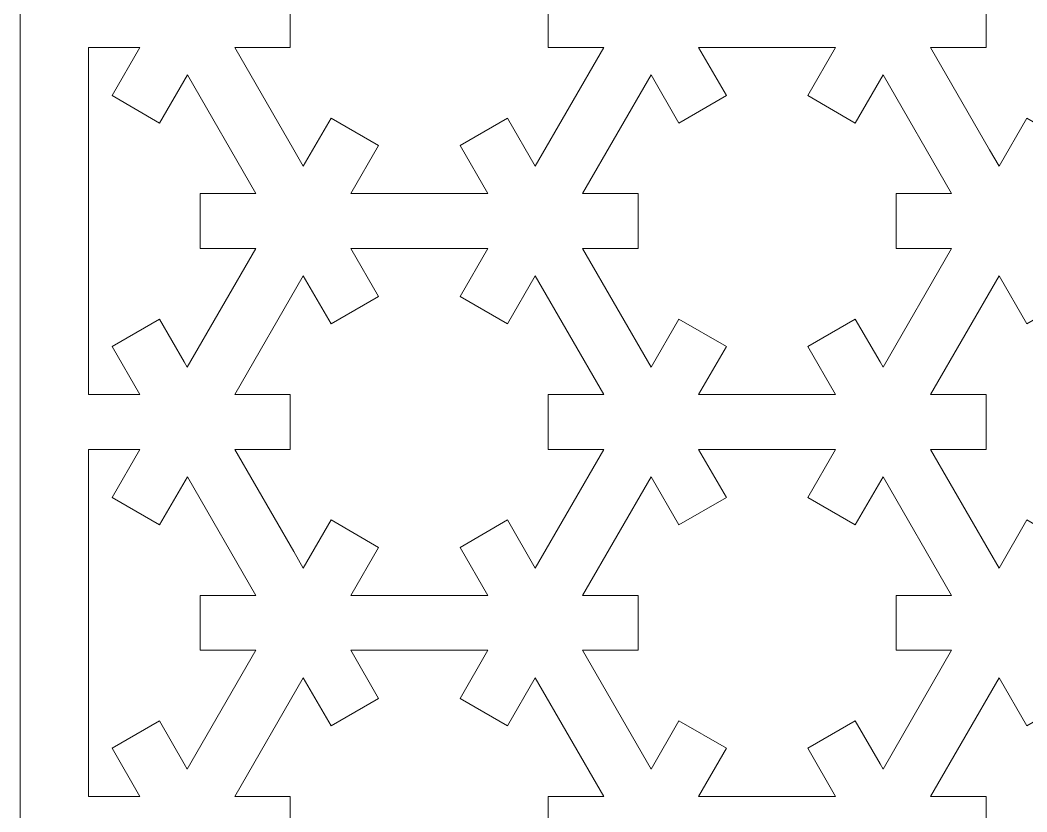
# Model space of a CAD drawing. Header units: centimetres. Extents: x -9.7 to -1.9, y -2.3 to 9.5.
# Drawn here: x -9.726 to -6.107, y 0.399 to 3.244 of the extents above; entities that cross this region are included whole.
import ezdxf

# ---------------------------------------------------------------- set-up
doc = ezdxf.new("R2010")
doc.units = ezdxf.units.CM
doc.header["$MEASUREMENT"] = 0
doc.layers.add('layer 1', color=7, linetype='Continuous')

msp = doc.modelspace()

# ---------------------------------------------------------------- linework, layer by layer
at = {"layer": 'layer 1', "color": 250, "lineweight": 9}
for points, knots in [([(-9.72626, -2.30372), (-9.72626, -2.30372), (-9.72626, 9.5), (-9.72626, 9.5), (-9.72626, 9.5), (-9.72626, 9.5), (-1.8571, 9.5), (-1.8571, 9.5), (-1.8571, 9.5), (-1.8571, 9.5), (-1.8571, -2.30372), (-1.8571, -2.30372), (-1.8571, -2.30372), (-1.8571, -2.30372), (-9.72626, -2.30372), (-9.72626, -2.30372)], [0, 0, 0, 0, 0.2, 0.2, 0.2, 0.2, 0.4, 0.4, 0.4, 0.4, 0.6, 0.6, 0.6, 0.6, 1, 1, 1, 1]), ([(-8.14492, 3.69507), (-8.14492, 3.69507), (-8.14492, 3.69507), (-8.14492, 3.69507), (-8.14492, 3.69507), (-8.14492, 3.69507), (-7.97443, 3.59662), (-7.97443, 3.59662), (-7.97443, 3.59662), (-7.97443, 3.59662), (-7.97443, 3.59663), (-7.97443, 3.59663), (-7.97443, 3.59663), (-7.97443, 3.59663), (-7.9744, 3.59663), (-7.9744, 3.59663), (-7.9744, 3.59663), (-7.9744, 3.59663), (-7.87461, 3.76948), (-7.87461, 3.76948), (-7.87461, 3.76948), (-7.87461, 3.76948), (-7.62832, 3.34286), (-7.62832, 3.34286), (-7.62832, 3.34286), (-7.62832, 3.34286), (-7.8279, 3.34286), (-7.8279, 3.34286), (-7.8279, 3.34286), (-7.8279, 3.34286), (-7.8279, 3.34282), (-7.8279, 3.34282), (-7.8279, 3.34282), (-7.8279, 3.34282), (-7.8279, 3.14595), (-7.8279, 3.14595), (-7.8279, 3.14595), (-7.8279, 3.14595), (-7.8279, 3.14591), (-7.8279, 3.14591), (-7.8279, 3.14591), (-7.8279, 3.14591), (-7.62832, 3.14591), (-7.62832, 3.14591), (-7.62832, 3.14591), (-7.62832, 3.14591), (-7.87461, 2.71931), (-7.87461, 2.71931), (-7.87461, 2.71931), (-7.87461, 2.71931), (-7.97443, 2.89217), (-7.97443, 2.89217), (-7.97443, 2.89217), (-7.97443, 2.89217), (-8.14492, 2.79373), (-8.14492, 2.79373), (-8.14492, 2.79373), (-8.14492, 2.79373), (-8.14492, 2.7937), (-8.14492, 2.7937), (-8.14492, 2.7937), (-8.14492, 2.7937), (-8.14492, 2.79369), (-8.14492, 2.79369), (-8.14492, 2.79369), (-8.14492, 2.79369), (-8.04519, 2.62087), (-8.04519, 2.62087), (-8.04519, 2.62087), (-8.04519, 2.62087), (-8.53779, 2.62087), (-8.53779, 2.62087), (-8.53779, 2.62087), (-8.53779, 2.62087), (-8.43802, 2.79369), (-8.43802, 2.79369), (-8.43802, 2.79369), (-8.43802, 2.79369), (-8.43802, 2.79373), (-8.43802, 2.79373), (-8.43802, 2.79373), (-8.43802, 2.79373), (-8.60855, 2.89217), (-8.60855, 2.89217), (-8.60855, 2.89217), (-8.60855, 2.89217), (-8.70835, 2.71929), (-8.70835, 2.71929), (-8.70835, 2.71929), (-8.70835, 2.71929), (-8.74266, 2.7787), (-8.74266, 2.7787), (-8.74266, 2.7787), (-8.74266, 2.7787), (-8.95464, 3.14591), (-8.95464, 3.14591), (-8.95464, 3.14591), (-8.95464, 3.14591), (-8.75507, 3.14591), (-8.75507, 3.14591), (-8.75507, 3.14591), (-8.75507, 3.14591), (-8.75507, 3.14595), (-8.75507, 3.14595), (-8.75507, 3.14595), (-8.75507, 3.14595), (-8.75507, 3.34282), (-8.75507, 3.34282), (-8.75507, 3.34282), (-8.75507, 3.34282), (-8.75507, 3.34286), (-8.75507, 3.34286), (-8.75507, 3.34286), (-8.75507, 3.34286), (-8.95464, 3.34286), (-8.95464, 3.34286), (-8.95464, 3.34286), (-8.95464, 3.34286), (-8.70835, 3.76948), (-8.70835, 3.76948), (-8.70835, 3.76948), (-8.70835, 3.76948), (-8.60855, 3.59663), (-8.60855, 3.59663), (-8.60855, 3.59663), (-8.60855, 3.59663), (-8.43802, 3.69507), (-8.43802, 3.69507), (-8.43802, 3.69507), (-8.43802, 3.69507), (-8.53782, 3.86794), (-8.53782, 3.86794), (-8.53782, 3.86794), (-8.53782, 3.86794), (-8.04514, 3.86794), (-8.04514, 3.86794), (-8.04514, 3.86794), (-8.04514, 3.86794), (-8.14492, 3.69507), (-8.14492, 3.69507)], [0, 0, 0, 0, 0.0277778, 0.0277778, 0.0277778, 0.0277778, 0.0555556, 0.0555556, 0.0555556, 0.0555556, 0.0833333, 0.0833333, 0.0833333, 0.0833333, 0.1111111, 0.1111111, 0.1111111, 0.1111111, 0.1388889, 0.1388889, 0.1388889, 0.1388889, 0.1666667, 0.1666667, 0.1666667, 0.1666667, 0.1944444, 0.1944444, 0.1944444, 0.1944444, 0.2222222, 0.2222222, 0.2222222, 0.2222222, 0.25, 0.25, 0.25, 0.25, 0.2777778, 0.2777778, 0.2777778, 0.2777778, 0.3055556, 0.3055556, 0.3055556, 0.3055556, 0.3333333, 0.3333333, 0.3333333, 0.3333333, 0.3611111, 0.3611111, 0.3611111, 0.3611111, 0.3888889, 0.3888889, 0.3888889, 0.3888889, 0.4166667, 0.4166667, 0.4166667, 0.4166667, 0.4444444, 0.4444444, 0.4444444, 0.4444444, 0.4722222, 0.4722222, 0.4722222, 0.4722222, 0.5, 0.5, 0.5, 0.5, 0.5277778, 0.5277778, 0.5277778, 0.5277778, 0.5555556, 0.5555556, 0.5555556, 0.5555556, 0.5833333, 0.5833333, 0.5833333, 0.5833333, 0.6111111, 0.6111111, 0.6111111, 0.6111111, 0.6388889, 0.6388889, 0.6388889, 0.6388889, 0.6666667, 0.6666667, 0.6666667, 0.6666667, 0.6944444, 0.6944444, 0.6944444, 0.6944444, 0.7222222, 0.7222222, 0.7222222, 0.7222222, 0.75, 0.75, 0.75, 0.75, 0.7777778, 0.7777778, 0.7777778, 0.7777778, 0.8055556, 0.8055556, 0.8055556, 0.8055556, 0.8333333, 0.8333333, 0.8333333, 0.8333333, 0.8611111, 0.8611111, 0.8611111, 0.8611111, 0.8888889, 0.8888889, 0.8888889, 0.8888889, 0.9166667, 0.9166667, 0.9166667, 0.9166667, 0.9444444, 0.9444444, 0.9444444, 0.9444444, 1, 1, 1, 1]), ([(-5.61183, 3.67662), (-5.61183, 3.67662), (-5.61183, 3.67662), (-5.61183, 3.67662), (-5.61183, 3.67662), (-5.61183, 3.67662), (-5.47328, 3.59662), (-5.47328, 3.59662), (-5.47328, 3.59662), (-5.47328, 3.59662), (-5.37347, 3.76948), (-5.37347, 3.76948), (-5.37347, 3.76948), (-5.37347, 3.76948), (-5.12716, 3.34286), (-5.12716, 3.34286), (-5.12716, 3.34286), (-5.12716, 3.34286), (-5.32674, 3.34286), (-5.32674, 3.34286), (-5.32674, 3.34286), (-5.32674, 3.34286), (-5.32674, 3.34282), (-5.32674, 3.34282), (-5.32674, 3.34282), (-5.32674, 3.34282), (-5.32674, 3.14595), (-5.32674, 3.14595), (-5.32674, 3.14595), (-5.32674, 3.14595), (-5.32674, 3.14591), (-5.32674, 3.14591), (-5.32674, 3.14591), (-5.32674, 3.14591), (-5.12716, 3.14591), (-5.12716, 3.14591), (-5.12716, 3.14591), (-5.12716, 3.14591), (-5.37347, 2.71929), (-5.37347, 2.71929), (-5.37347, 2.71929), (-5.37347, 2.71929), (-5.47328, 2.89218), (-5.47328, 2.89218), (-5.47328, 2.89218), (-5.47328, 2.89218), (-5.6438, 2.79373), (-5.6438, 2.79373), (-5.6438, 2.79373), (-5.6438, 2.79373), (-5.64378, 2.7937), (-5.64378, 2.7937), (-5.64378, 2.7937), (-5.64378, 2.7937), (-5.6438, 2.79369), (-5.6438, 2.79369), (-5.6438, 2.79369), (-5.6438, 2.79369), (-5.54401, 2.62087), (-5.54401, 2.62087), (-5.54401, 2.62087), (-5.54401, 2.62087), (-6.03664, 2.62087), (-6.03664, 2.62087), (-6.03664, 2.62087), (-6.03664, 2.62087), (-5.93688, 2.79369), (-5.93688, 2.79369), (-5.93688, 2.79369), (-5.93688, 2.79369), (-5.93688, 2.7937), (-5.93688, 2.7937), (-5.93688, 2.7937), (-5.93688, 2.7937), (-5.93688, 2.79373), (-5.93688, 2.79373), (-5.93688, 2.79373), (-5.93688, 2.79373), (-6.1074, 2.89218), (-6.1074, 2.89218), (-6.1074, 2.89218), (-6.1074, 2.89218), (-6.20719, 2.71929), (-6.20719, 2.71929), (-6.20719, 2.71929), (-6.20719, 2.71929), (-6.2415, 2.7787), (-6.2415, 2.7787), (-6.2415, 2.7787), (-6.2415, 2.7787), (-6.45351, 3.14591), (-6.45351, 3.14591), (-6.45351, 3.14591), (-6.45351, 3.14591), (-6.25393, 3.14591), (-6.25393, 3.14591), (-6.25393, 3.14591), (-6.25393, 3.14591), (-6.25393, 3.14595), (-6.25393, 3.14595), (-6.25393, 3.14595), (-6.25393, 3.14595), (-6.25393, 3.34282), (-6.25393, 3.34282), (-6.25393, 3.34282), (-6.25393, 3.34282), (-6.25393, 3.34286), (-6.25393, 3.34286), (-6.25393, 3.34286), (-6.25393, 3.34286), (-6.45351, 3.34286), (-6.45351, 3.34286), (-6.45351, 3.34286), (-6.45351, 3.34286), (-6.20719, 3.76948), (-6.20719, 3.76948), (-6.20719, 3.76948), (-6.20719, 3.76948), (-6.1074, 3.59663), (-6.1074, 3.59663), (-6.1074, 3.59663), (-6.1074, 3.59663), (-5.93688, 3.69507), (-5.93688, 3.69507), (-5.93688, 3.69507), (-5.93688, 3.69507), (-6.03667, 3.86794), (-6.03667, 3.86794), (-6.03667, 3.86794), (-6.03667, 3.86794), (-5.54401, 3.86794), (-5.54401, 3.86794), (-5.54401, 3.86794), (-5.54401, 3.86794), (-5.6438, 3.69507), (-5.6438, 3.69507), (-5.6438, 3.69507), (-5.6438, 3.69507), (-5.61183, 3.67662), (-5.61183, 3.67662)], [0, 0, 0, 0, 0.0277778, 0.0277778, 0.0277778, 0.0277778, 0.0555556, 0.0555556, 0.0555556, 0.0555556, 0.0833333, 0.0833333, 0.0833333, 0.0833333, 0.1111111, 0.1111111, 0.1111111, 0.1111111, 0.1388889, 0.1388889, 0.1388889, 0.1388889, 0.1666667, 0.1666667, 0.1666667, 0.1666667, 0.1944444, 0.1944444, 0.1944444, 0.1944444, 0.2222222, 0.2222222, 0.2222222, 0.2222222, 0.25, 0.25, 0.25, 0.25, 0.2777778, 0.2777778, 0.2777778, 0.2777778, 0.3055556, 0.3055556, 0.3055556, 0.3055556, 0.3333333, 0.3333333, 0.3333333, 0.3333333, 0.3611111, 0.3611111, 0.3611111, 0.3611111, 0.3888889, 0.3888889, 0.3888889, 0.3888889, 0.4166667, 0.4166667, 0.4166667, 0.4166667, 0.4444444, 0.4444444, 0.4444444, 0.4444444, 0.4722222, 0.4722222, 0.4722222, 0.4722222, 0.5, 0.5, 0.5, 0.5, 0.5277778, 0.5277778, 0.5277778, 0.5277778, 0.5555556, 0.5555556, 0.5555556, 0.5555556, 0.5833333, 0.5833333, 0.5833333, 0.5833333, 0.6111111, 0.6111111, 0.6111111, 0.6111111, 0.6388889, 0.6388889, 0.6388889, 0.6388889, 0.6666667, 0.6666667, 0.6666667, 0.6666667, 0.6944444, 0.6944444, 0.6944444, 0.6944444, 0.7222222, 0.7222222, 0.7222222, 0.7222222, 0.75, 0.75, 0.75, 0.75, 0.7777778, 0.7777778, 0.7777778, 0.7777778, 0.8055556, 0.8055556, 0.8055556, 0.8055556, 0.8333333, 0.8333333, 0.8333333, 0.8333333, 0.8611111, 0.8611111, 0.8611111, 0.8611111, 0.8888889, 0.8888889, 0.8888889, 0.8888889, 0.9166667, 0.9166667, 0.9166667, 0.9166667, 0.9444444, 0.9444444, 0.9444444, 0.9444444, 1, 1, 1, 1]), ([(-9.48031, 1.89884), (-9.48031, 1.89884), (-9.48031, 1.89884), (-9.48031, 1.89884), (-9.48031, 1.89884), (-9.48031, 1.89884), (-9.29568, 1.89884), (-9.29568, 1.89884), (-9.29568, 1.89884), (-9.29568, 1.89884), (-9.39551, 2.0717), (-9.39551, 2.0717), (-9.39551, 2.0717), (-9.39551, 2.0717), (-9.225, 2.17016), (-9.225, 2.17016), (-9.225, 2.17016), (-9.225, 2.17016), (-9.13624, 2.0164), (-9.13624, 2.0164), (-9.13624, 2.0164), (-9.13624, 2.0164), (-9.1252, 1.99729), (-9.1252, 1.99729), (-9.1252, 1.99729), (-9.1252, 1.99729), (-8.87886, 2.42392), (-8.87886, 2.42392), (-8.87886, 2.42392), (-8.87886, 2.42392), (-9.07846, 2.42392), (-9.07846, 2.42392), (-9.07846, 2.42392), (-9.07846, 2.42392), (-9.07846, 2.42396), (-9.07846, 2.42396), (-9.07846, 2.42396), (-9.07846, 2.42396), (-9.07846, 2.62083), (-9.07846, 2.62083), (-9.07846, 2.62083), (-9.07846, 2.62083), (-9.07846, 2.62087), (-9.07846, 2.62087), (-9.07846, 2.62087), (-9.07846, 2.62087), (-8.87886, 2.62087), (-8.87886, 2.62087), (-8.87886, 2.62087), (-8.87886, 2.62087), (-9.12517, 3.04748), (-9.12517, 3.04748), (-9.12517, 3.04748), (-9.12517, 3.04748), (-9.225, 2.87461), (-9.225, 2.87461), (-9.225, 2.87461), (-9.225, 2.87461), (-9.39554, 2.97304), (-9.39554, 2.97304), (-9.39554, 2.97304), (-9.39554, 2.97304), (-9.39551, 2.97308), (-9.39551, 2.97308), (-9.39551, 2.97308), (-9.39551, 2.97308), (-9.29575, 3.14591), (-9.29575, 3.14591), (-9.29575, 3.14591), (-9.29575, 3.14591), (-9.48031, 3.14591), (-9.48031, 3.14591), (-9.48031, 3.14591), (-9.48031, 3.14591), (-9.48031, 1.89884), (-9.48031, 1.89884)], [0, 0, 0, 0, 0.05, 0.05, 0.05, 0.05, 0.1, 0.1, 0.1, 0.1, 0.15, 0.15, 0.15, 0.15, 0.2, 0.2, 0.2, 0.2, 0.25, 0.25, 0.25, 0.25, 0.3, 0.3, 0.3, 0.3, 0.35, 0.35, 0.35, 0.35, 0.4, 0.4, 0.4, 0.4, 0.45, 0.45, 0.45, 0.45, 0.5, 0.5, 0.5, 0.5, 0.55, 0.55, 0.55, 0.55, 0.6, 0.6, 0.6, 0.6, 0.65, 0.65, 0.65, 0.65, 0.7, 0.7, 0.7, 0.7, 0.75, 0.75, 0.75, 0.75, 0.8, 0.8, 0.8, 0.8, 0.85, 0.85, 0.85, 0.85, 0.9, 0.9, 0.9, 0.9, 1, 1, 1, 1]), ([(-7.28726, 1.89884), (-7.28726, 1.89884), (-7.28726, 1.89884), (-7.28726, 1.89884), (-7.28726, 1.89884), (-7.28726, 1.89884), (-7.18745, 2.0717), (-7.18745, 2.0717), (-7.18745, 2.0717), (-7.18745, 2.0717), (-7.35796, 2.17016), (-7.35796, 2.17016), (-7.35796, 2.17016), (-7.35796, 2.17016), (-7.35799, 2.17016), (-7.35799, 2.17016), (-7.35799, 2.17016), (-7.35799, 2.17016), (-7.45776, 1.99729), (-7.45776, 1.99729), (-7.45776, 1.99729), (-7.45776, 1.99729), (-7.70408, 2.42392), (-7.70408, 2.42392), (-7.70408, 2.42392), (-7.70408, 2.42392), (-7.5045, 2.42393), (-7.5045, 2.42393), (-7.5045, 2.42393), (-7.5045, 2.42393), (-7.5045, 2.42397), (-7.5045, 2.42397), (-7.5045, 2.42397), (-7.5045, 2.42397), (-7.5045, 2.62083), (-7.5045, 2.62083), (-7.5045, 2.62083), (-7.5045, 2.62083), (-7.5045, 2.62087), (-7.5045, 2.62087), (-7.5045, 2.62087), (-7.5045, 2.62087), (-7.70408, 2.62087), (-7.70408, 2.62087), (-7.70408, 2.62087), (-7.70408, 2.62087), (-7.45778, 3.04748), (-7.45778, 3.04748), (-7.45778, 3.04748), (-7.45778, 3.04748), (-7.35799, 2.87461), (-7.35799, 2.87461), (-7.35799, 2.87461), (-7.35799, 2.87461), (-7.18745, 2.97306), (-7.18745, 2.97306), (-7.18745, 2.97306), (-7.18745, 2.97306), (-7.18745, 2.97308), (-7.18745, 2.97308), (-7.18745, 2.97308), (-7.18745, 2.97308), (-7.2872, 3.14591), (-7.2872, 3.14591), (-7.2872, 3.14591), (-7.2872, 3.14591), (-6.79457, 3.14591), (-6.79457, 3.14591), (-6.79457, 3.14591), (-6.79457, 3.14591), (-6.89438, 2.97308), (-6.89438, 2.97308), (-6.89438, 2.97308), (-6.89438, 2.97308), (-6.89438, 2.97304), (-6.89438, 2.97304), (-6.89438, 2.97304), (-6.89438, 2.97304), (-6.72384, 2.87461), (-6.72384, 2.87461), (-6.72384, 2.87461), (-6.72384, 2.87461), (-6.62404, 3.04748), (-6.62404, 3.04748), (-6.62404, 3.04748), (-6.62404, 3.04748), (-6.37775, 2.62087), (-6.37775, 2.62087), (-6.37775, 2.62087), (-6.37775, 2.62087), (-6.5773, 2.62087), (-6.5773, 2.62087), (-6.5773, 2.62087), (-6.5773, 2.62087), (-6.5773, 2.62083), (-6.5773, 2.62083), (-6.5773, 2.62083), (-6.5773, 2.62083), (-6.5773, 2.42397), (-6.5773, 2.42397), (-6.5773, 2.42397), (-6.5773, 2.42397), (-6.5773, 2.42392), (-6.5773, 2.42392), (-6.5773, 2.42392), (-6.5773, 2.42392), (-6.37775, 2.42392), (-6.37775, 2.42392), (-6.37775, 2.42392), (-6.37775, 2.42392), (-6.62404, 1.99729), (-6.62404, 1.99729), (-6.62404, 1.99729), (-6.62404, 1.99729), (-6.63508, 2.0164), (-6.63508, 2.0164), (-6.63508, 2.0164), (-6.63508, 2.0164), (-6.72384, 2.17016), (-6.72384, 2.17016), (-6.72384, 2.17016), (-6.72384, 2.17016), (-6.89438, 2.0717), (-6.89438, 2.0717), (-6.89438, 2.0717), (-6.89438, 2.0717), (-6.79457, 1.89885), (-6.79457, 1.89885), (-6.79457, 1.89885), (-6.79457, 1.89885), (-7.28726, 1.89884), (-7.28726, 1.89884)], [0, 0, 0, 0, 0.0294118, 0.0294118, 0.0294118, 0.0294118, 0.0588235, 0.0588235, 0.0588235, 0.0588235, 0.0882353, 0.0882353, 0.0882353, 0.0882353, 0.1176471, 0.1176471, 0.1176471, 0.1176471, 0.1470588, 0.1470588, 0.1470588, 0.1470588, 0.1764706, 0.1764706, 0.1764706, 0.1764706, 0.2058824, 0.2058824, 0.2058824, 0.2058824, 0.2352941, 0.2352941, 0.2352941, 0.2352941, 0.2647059, 0.2647059, 0.2647059, 0.2647059, 0.2941176, 0.2941176, 0.2941176, 0.2941176, 0.3235294, 0.3235294, 0.3235294, 0.3235294, 0.3529412, 0.3529412, 0.3529412, 0.3529412, 0.3823529, 0.3823529, 0.3823529, 0.3823529, 0.4117647, 0.4117647, 0.4117647, 0.4117647, 0.4411765, 0.4411765, 0.4411765, 0.4411765, 0.4705882, 0.4705882, 0.4705882, 0.4705882, 0.5, 0.5, 0.5, 0.5, 0.5294118, 0.5294118, 0.5294118, 0.5294118, 0.5588235, 0.5588235, 0.5588235, 0.5588235, 0.5882353, 0.5882353, 0.5882353, 0.5882353, 0.6176471, 0.6176471, 0.6176471, 0.6176471, 0.6470588, 0.6470588, 0.6470588, 0.6470588, 0.6764706, 0.6764706, 0.6764706, 0.6764706, 0.7058824, 0.7058824, 0.7058824, 0.7058824, 0.7352941, 0.7352941, 0.7352941, 0.7352941, 0.7647059, 0.7647059, 0.7647059, 0.7647059, 0.7941176, 0.7941176, 0.7941176, 0.7941176, 0.8235294, 0.8235294, 0.8235294, 0.8235294, 0.8529412, 0.8529412, 0.8529412, 0.8529412, 0.8823529, 0.8823529, 0.8823529, 0.8823529, 0.9117647, 0.9117647, 0.9117647, 0.9117647, 0.9411765, 0.9411765, 0.9411765, 0.9411765, 1, 1, 1, 1]), ([(-8.14492, 2.25107), (-8.14492, 2.25107), (-8.14492, 2.25107), (-8.14492, 2.25107), (-8.14492, 2.25107), (-8.14492, 2.25107), (-7.97443, 2.15262), (-7.97443, 2.15262), (-7.97443, 2.15262), (-7.97443, 2.15262), (-7.9744, 2.15262), (-7.9744, 2.15262), (-7.9744, 2.15262), (-7.9744, 2.15262), (-7.87461, 2.32548), (-7.87461, 2.32548), (-7.87461, 2.32548), (-7.87461, 2.32548), (-7.62832, 1.89884), (-7.62832, 1.89884), (-7.62832, 1.89884), (-7.62832, 1.89884), (-7.8279, 1.89884), (-7.8279, 1.89884), (-7.8279, 1.89884), (-7.8279, 1.89884), (-7.8279, 1.8988), (-7.8279, 1.8988), (-7.8279, 1.8988), (-7.8279, 1.8988), (-7.8279, 1.70194), (-7.8279, 1.70194), (-7.8279, 1.70194), (-7.8279, 1.70194), (-7.8279, 1.70191), (-7.8279, 1.70191), (-7.8279, 1.70191), (-7.8279, 1.70191), (-7.62832, 1.70191), (-7.62832, 1.70191), (-7.62832, 1.70191), (-7.62832, 1.70191), (-7.87461, 1.27529), (-7.87461, 1.27529), (-7.87461, 1.27529), (-7.87461, 1.27529), (-7.97443, 1.44817), (-7.97443, 1.44817), (-7.97443, 1.44817), (-7.97443, 1.44817), (-8.14492, 1.34972), (-8.14492, 1.34972), (-8.14492, 1.34972), (-8.14492, 1.34972), (-8.14492, 1.3497), (-8.14492, 1.3497), (-8.14492, 1.3497), (-8.14492, 1.3497), (-8.14492, 1.34968), (-8.14492, 1.34968), (-8.14492, 1.34968), (-8.14492, 1.34968), (-8.04519, 1.17686), (-8.04519, 1.17686), (-8.04519, 1.17686), (-8.04519, 1.17686), (-8.53779, 1.17686), (-8.53779, 1.17686), (-8.53779, 1.17686), (-8.53779, 1.17686), (-8.43802, 1.34968), (-8.43802, 1.34968), (-8.43802, 1.34968), (-8.43802, 1.34968), (-8.43802, 1.34968), (-8.43802, 1.34968), (-8.43802, 1.34968), (-8.43802, 1.34968), (-8.43802, 1.34972), (-8.43802, 1.34972), (-8.43802, 1.34972), (-8.43802, 1.34972), (-8.60855, 1.44817), (-8.60855, 1.44817), (-8.60855, 1.44817), (-8.60855, 1.44817), (-8.70835, 1.27529), (-8.70835, 1.27529), (-8.70835, 1.27529), (-8.70835, 1.27529), (-8.74266, 1.3347), (-8.74266, 1.3347), (-8.74266, 1.3347), (-8.74266, 1.3347), (-8.95464, 1.70191), (-8.95464, 1.70191), (-8.95464, 1.70191), (-8.95464, 1.70191), (-8.75507, 1.70191), (-8.75507, 1.70191), (-8.75507, 1.70191), (-8.75507, 1.70191), (-8.75507, 1.70194), (-8.75507, 1.70194), (-8.75507, 1.70194), (-8.75507, 1.70194), (-8.75507, 1.8988), (-8.75507, 1.8988), (-8.75507, 1.8988), (-8.75507, 1.8988), (-8.75507, 1.89884), (-8.75507, 1.89884), (-8.75507, 1.89884), (-8.75507, 1.89884), (-8.95464, 1.89884), (-8.95464, 1.89884), (-8.95464, 1.89884), (-8.95464, 1.89884), (-8.70835, 2.32548), (-8.70835, 2.32548), (-8.70835, 2.32548), (-8.70835, 2.32548), (-8.60855, 2.15262), (-8.60855, 2.15262), (-8.60855, 2.15262), (-8.60855, 2.15262), (-8.43802, 2.25107), (-8.43802, 2.25107), (-8.43802, 2.25107), (-8.43802, 2.25107), (-8.53782, 2.42392), (-8.53782, 2.42392), (-8.53782, 2.42392), (-8.53782, 2.42392), (-8.04514, 2.42392), (-8.04514, 2.42392), (-8.04514, 2.42392), (-8.04514, 2.42392), (-8.14492, 2.25107), (-8.14492, 2.25107)], [0, 0, 0, 0, 0.0277778, 0.0277778, 0.0277778, 0.0277778, 0.0555556, 0.0555556, 0.0555556, 0.0555556, 0.0833333, 0.0833333, 0.0833333, 0.0833333, 0.1111111, 0.1111111, 0.1111111, 0.1111111, 0.1388889, 0.1388889, 0.1388889, 0.1388889, 0.1666667, 0.1666667, 0.1666667, 0.1666667, 0.1944444, 0.1944444, 0.1944444, 0.1944444, 0.2222222, 0.2222222, 0.2222222, 0.2222222, 0.25, 0.25, 0.25, 0.25, 0.2777778, 0.2777778, 0.2777778, 0.2777778, 0.3055556, 0.3055556, 0.3055556, 0.3055556, 0.3333333, 0.3333333, 0.3333333, 0.3333333, 0.3611111, 0.3611111, 0.3611111, 0.3611111, 0.3888889, 0.3888889, 0.3888889, 0.3888889, 0.4166667, 0.4166667, 0.4166667, 0.4166667, 0.4444444, 0.4444444, 0.4444444, 0.4444444, 0.4722222, 0.4722222, 0.4722222, 0.4722222, 0.5, 0.5, 0.5, 0.5, 0.5277778, 0.5277778, 0.5277778, 0.5277778, 0.5555556, 0.5555556, 0.5555556, 0.5555556, 0.5833333, 0.5833333, 0.5833333, 0.5833333, 0.6111111, 0.6111111, 0.6111111, 0.6111111, 0.6388889, 0.6388889, 0.6388889, 0.6388889, 0.6666667, 0.6666667, 0.6666667, 0.6666667, 0.6944444, 0.6944444, 0.6944444, 0.6944444, 0.7222222, 0.7222222, 0.7222222, 0.7222222, 0.75, 0.75, 0.75, 0.75, 0.7777778, 0.7777778, 0.7777778, 0.7777778, 0.8055556, 0.8055556, 0.8055556, 0.8055556, 0.8333333, 0.8333333, 0.8333333, 0.8333333, 0.8611111, 0.8611111, 0.8611111, 0.8611111, 0.8888889, 0.8888889, 0.8888889, 0.8888889, 0.9166667, 0.9166667, 0.9166667, 0.9166667, 0.9444444, 0.9444444, 0.9444444, 0.9444444, 1, 1, 1, 1]), ([(-5.61183, 2.23262), (-5.61183, 2.23262), (-5.61183, 2.23262), (-5.61183, 2.23262), (-5.61183, 2.23262), (-5.61183, 2.23262), (-5.47328, 2.15262), (-5.47328, 2.15262), (-5.47328, 2.15262), (-5.47328, 2.15262), (-5.37347, 2.32548), (-5.37347, 2.32548), (-5.37347, 2.32548), (-5.37347, 2.32548), (-5.12716, 1.89884), (-5.12716, 1.89884), (-5.12716, 1.89884), (-5.12716, 1.89884), (-5.32674, 1.89884), (-5.32674, 1.89884), (-5.32674, 1.89884), (-5.32674, 1.89884), (-5.32674, 1.8988), (-5.32674, 1.8988), (-5.32674, 1.8988), (-5.32674, 1.8988), (-5.32674, 1.70194), (-5.32674, 1.70194), (-5.32674, 1.70194), (-5.32674, 1.70194), (-5.32674, 1.70191), (-5.32674, 1.70191), (-5.32674, 1.70191), (-5.32674, 1.70191), (-5.12716, 1.70191), (-5.12716, 1.70191), (-5.12716, 1.70191), (-5.12716, 1.70191), (-5.37347, 1.27529), (-5.37347, 1.27529), (-5.37347, 1.27529), (-5.37347, 1.27529), (-5.47328, 1.44817), (-5.47328, 1.44817), (-5.47328, 1.44817), (-5.47328, 1.44817), (-5.6438, 1.34973), (-5.6438, 1.34973), (-5.6438, 1.34973), (-5.6438, 1.34973), (-5.64378, 1.34968), (-5.64378, 1.34968), (-5.64378, 1.34968), (-5.64378, 1.34968), (-5.6438, 1.34968), (-5.6438, 1.34968), (-5.6438, 1.34968), (-5.6438, 1.34968), (-5.54401, 1.17686), (-5.54401, 1.17686), (-5.54401, 1.17686), (-5.54401, 1.17686), (-6.03664, 1.17686), (-6.03664, 1.17686), (-6.03664, 1.17686), (-6.03664, 1.17686), (-5.93688, 1.34968), (-5.93688, 1.34968), (-5.93688, 1.34968), (-5.93688, 1.34968), (-5.93688, 1.34973), (-5.93688, 1.34973), (-5.93688, 1.34973), (-5.93688, 1.34973), (-6.1074, 1.44817), (-6.1074, 1.44817), (-6.1074, 1.44817), (-6.1074, 1.44817), (-6.20719, 1.27529), (-6.20719, 1.27529), (-6.20719, 1.27529), (-6.20719, 1.27529), (-6.2415, 1.3347), (-6.2415, 1.3347), (-6.2415, 1.3347), (-6.2415, 1.3347), (-6.45351, 1.70191), (-6.45351, 1.70191), (-6.45351, 1.70191), (-6.45351, 1.70191), (-6.25393, 1.70191), (-6.25393, 1.70191), (-6.25393, 1.70191), (-6.25393, 1.70191), (-6.25393, 1.70194), (-6.25393, 1.70194), (-6.25393, 1.70194), (-6.25393, 1.70194), (-6.25393, 1.8988), (-6.25393, 1.8988), (-6.25393, 1.8988), (-6.25393, 1.8988), (-6.25393, 1.89885), (-6.25393, 1.89885), (-6.25393, 1.89885), (-6.25393, 1.89885), (-6.45351, 1.89885), (-6.45351, 1.89885), (-6.45351, 1.89885), (-6.45351, 1.89885), (-6.20719, 2.32548), (-6.20719, 2.32548), (-6.20719, 2.32548), (-6.20719, 2.32548), (-6.1074, 2.15262), (-6.1074, 2.15262), (-6.1074, 2.15262), (-6.1074, 2.15262), (-5.93688, 2.25107), (-5.93688, 2.25107), (-5.93688, 2.25107), (-5.93688, 2.25107), (-6.03667, 2.42392), (-6.03667, 2.42392), (-6.03667, 2.42392), (-6.03667, 2.42392), (-5.54401, 2.42392), (-5.54401, 2.42392), (-5.54401, 2.42392), (-5.54401, 2.42392), (-5.6438, 2.25107), (-5.6438, 2.25107), (-5.6438, 2.25107), (-5.6438, 2.25107), (-5.61183, 2.23262), (-5.61183, 2.23262)], [0, 0, 0, 0, 0.0285714, 0.0285714, 0.0285714, 0.0285714, 0.0571429, 0.0571429, 0.0571429, 0.0571429, 0.0857143, 0.0857143, 0.0857143, 0.0857143, 0.1142857, 0.1142857, 0.1142857, 0.1142857, 0.1428571, 0.1428571, 0.1428571, 0.1428571, 0.1714286, 0.1714286, 0.1714286, 0.1714286, 0.2, 0.2, 0.2, 0.2, 0.2285714, 0.2285714, 0.2285714, 0.2285714, 0.2571429, 0.2571429, 0.2571429, 0.2571429, 0.2857143, 0.2857143, 0.2857143, 0.2857143, 0.3142857, 0.3142857, 0.3142857, 0.3142857, 0.3428571, 0.3428571, 0.3428571, 0.3428571, 0.3714286, 0.3714286, 0.3714286, 0.3714286, 0.4, 0.4, 0.4, 0.4, 0.4285714, 0.4285714, 0.4285714, 0.4285714, 0.4571429, 0.4571429, 0.4571429, 0.4571429, 0.4857143, 0.4857143, 0.4857143, 0.4857143, 0.5142857, 0.5142857, 0.5142857, 0.5142857, 0.5428571, 0.5428571, 0.5428571, 0.5428571, 0.5714286, 0.5714286, 0.5714286, 0.5714286, 0.6, 0.6, 0.6, 0.6, 0.6285714, 0.6285714, 0.6285714, 0.6285714, 0.6571429, 0.6571429, 0.6571429, 0.6571429, 0.6857143, 0.6857143, 0.6857143, 0.6857143, 0.7142857, 0.7142857, 0.7142857, 0.7142857, 0.7428571, 0.7428571, 0.7428571, 0.7428571, 0.7714286, 0.7714286, 0.7714286, 0.7714286, 0.8, 0.8, 0.8, 0.8, 0.8285714, 0.8285714, 0.8285714, 0.8285714, 0.8571429, 0.8571429, 0.8571429, 0.8571429, 0.8857143, 0.8857143, 0.8857143, 0.8857143, 0.9142857, 0.9142857, 0.9142857, 0.9142857, 0.9428571, 0.9428571, 0.9428571, 0.9428571, 1, 1, 1, 1]), ([(-9.48031, 0.45484), (-9.48031, 0.45484), (-9.48031, 0.45484), (-9.48031, 0.45484), (-9.48031, 0.45484), (-9.48031, 0.45484), (-9.29568, 0.45484), (-9.29568, 0.45484), (-9.29568, 0.45484), (-9.29568, 0.45484), (-9.39551, 0.6277), (-9.39551, 0.6277), (-9.39551, 0.6277), (-9.39551, 0.6277), (-9.225, 0.72614), (-9.225, 0.72614), (-9.225, 0.72614), (-9.225, 0.72614), (-9.13624, 0.5724), (-9.13624, 0.5724), (-9.13624, 0.5724), (-9.13624, 0.5724), (-9.1252, 0.5533), (-9.1252, 0.5533), (-9.1252, 0.5533), (-9.1252, 0.5533), (-8.87886, 0.97992), (-8.87886, 0.97992), (-8.87886, 0.97992), (-8.87886, 0.97992), (-9.07846, 0.97992), (-9.07846, 0.97992), (-9.07846, 0.97992), (-9.07846, 0.97992), (-9.07846, 0.97996), (-9.07846, 0.97996), (-9.07846, 0.97996), (-9.07846, 0.97996), (-9.07846, 1.17683), (-9.07846, 1.17683), (-9.07846, 1.17683), (-9.07846, 1.17683), (-9.07846, 1.17686), (-9.07846, 1.17686), (-9.07846, 1.17686), (-9.07846, 1.17686), (-8.87886, 1.17686), (-8.87886, 1.17686), (-8.87886, 1.17686), (-8.87886, 1.17686), (-9.12517, 1.60348), (-9.12517, 1.60348), (-9.12517, 1.60348), (-9.12517, 1.60348), (-9.225, 1.4306), (-9.225, 1.4306), (-9.225, 1.4306), (-9.225, 1.4306), (-9.39554, 1.52904), (-9.39554, 1.52904), (-9.39554, 1.52904), (-9.39554, 1.52904), (-9.39551, 1.52907), (-9.39551, 1.52907), (-9.39551, 1.52907), (-9.39551, 1.52907), (-9.39551, 1.52908), (-9.39551, 1.52908), (-9.39551, 1.52908), (-9.39551, 1.52908), (-9.29575, 1.70191), (-9.29575, 1.70191), (-9.29575, 1.70191), (-9.29575, 1.70191), (-9.48031, 1.70191), (-9.48031, 1.70191), (-9.48031, 1.70191), (-9.48031, 1.70191), (-9.48031, 0.45484), (-9.48031, 0.45484)], [0, 0, 0, 0, 0.047619, 0.047619, 0.047619, 0.047619, 0.0952381, 0.0952381, 0.0952381, 0.0952381, 0.1428571, 0.1428571, 0.1428571, 0.1428571, 0.1904762, 0.1904762, 0.1904762, 0.1904762, 0.2380952, 0.2380952, 0.2380952, 0.2380952, 0.2857143, 0.2857143, 0.2857143, 0.2857143, 0.3333333, 0.3333333, 0.3333333, 0.3333333, 0.3809524, 0.3809524, 0.3809524, 0.3809524, 0.4285714, 0.4285714, 0.4285714, 0.4285714, 0.4761905, 0.4761905, 0.4761905, 0.4761905, 0.5238095, 0.5238095, 0.5238095, 0.5238095, 0.5714286, 0.5714286, 0.5714286, 0.5714286, 0.6190476, 0.6190476, 0.6190476, 0.6190476, 0.6666667, 0.6666667, 0.6666667, 0.6666667, 0.7142857, 0.7142857, 0.7142857, 0.7142857, 0.7619048, 0.7619048, 0.7619048, 0.7619048, 0.8095238, 0.8095238, 0.8095238, 0.8095238, 0.8571429, 0.8571429, 0.8571429, 0.8571429, 0.9047619, 0.9047619, 0.9047619, 0.9047619, 1, 1, 1, 1]), ([(-7.28726, 0.45484), (-7.28726, 0.45484), (-7.28726, 0.45484), (-7.28726, 0.45484), (-7.28726, 0.45484), (-7.28726, 0.45484), (-7.18745, 0.6277), (-7.18745, 0.6277), (-7.18745, 0.6277), (-7.18745, 0.6277), (-7.35796, 0.72614), (-7.35796, 0.72614), (-7.35796, 0.72614), (-7.35796, 0.72614), (-7.35799, 0.72615), (-7.35799, 0.72615), (-7.35799, 0.72615), (-7.35799, 0.72615), (-7.45776, 0.5533), (-7.45776, 0.5533), (-7.45776, 0.5533), (-7.45776, 0.5533), (-7.70408, 0.97992), (-7.70408, 0.97992), (-7.70408, 0.97992), (-7.70408, 0.97992), (-7.5045, 0.97992), (-7.5045, 0.97992), (-7.5045, 0.97992), (-7.5045, 0.97992), (-7.5045, 0.97997), (-7.5045, 0.97997), (-7.5045, 0.97997), (-7.5045, 0.97997), (-7.5045, 1.17683), (-7.5045, 1.17683), (-7.5045, 1.17683), (-7.5045, 1.17683), (-7.5045, 1.17686), (-7.5045, 1.17686), (-7.5045, 1.17686), (-7.5045, 1.17686), (-7.70408, 1.17686), (-7.70408, 1.17686), (-7.70408, 1.17686), (-7.70408, 1.17686), (-7.45778, 1.60348), (-7.45778, 1.60348), (-7.45778, 1.60348), (-7.45778, 1.60348), (-7.35799, 1.4306), (-7.35799, 1.4306), (-7.35799, 1.4306), (-7.35799, 1.4306), (-7.18745, 1.52904), (-7.18745, 1.52904), (-7.18745, 1.52904), (-7.18745, 1.52904), (-7.18745, 1.52907), (-7.18745, 1.52907), (-7.18745, 1.52907), (-7.18745, 1.52907), (-7.18745, 1.52908), (-7.18745, 1.52908), (-7.18745, 1.52908), (-7.18745, 1.52908), (-7.2872, 1.70191), (-7.2872, 1.70191), (-7.2872, 1.70191), (-7.2872, 1.70191), (-6.79457, 1.70191), (-6.79457, 1.70191), (-6.79457, 1.70191), (-6.79457, 1.70191), (-6.89438, 1.52908), (-6.89438, 1.52908), (-6.89438, 1.52908), (-6.89438, 1.52908), (-6.89438, 1.52904), (-6.89438, 1.52904), (-6.89438, 1.52904), (-6.89438, 1.52904), (-6.72384, 1.4306), (-6.72384, 1.4306), (-6.72384, 1.4306), (-6.72384, 1.4306), (-6.62404, 1.60348), (-6.62404, 1.60348), (-6.62404, 1.60348), (-6.62404, 1.60348), (-6.37775, 1.17686), (-6.37775, 1.17686), (-6.37775, 1.17686), (-6.37775, 1.17686), (-6.5773, 1.17686), (-6.5773, 1.17686), (-6.5773, 1.17686), (-6.5773, 1.17686), (-6.5773, 1.17683), (-6.5773, 1.17683), (-6.5773, 1.17683), (-6.5773, 1.17683), (-6.5773, 0.97997), (-6.5773, 0.97997), (-6.5773, 0.97997), (-6.5773, 0.97997), (-6.5773, 0.97992), (-6.5773, 0.97992), (-6.5773, 0.97992), (-6.5773, 0.97992), (-6.37775, 0.97992), (-6.37775, 0.97992), (-6.37775, 0.97992), (-6.37775, 0.97992), (-6.62404, 0.5533), (-6.62404, 0.5533), (-6.62404, 0.5533), (-6.62404, 0.5533), (-6.63508, 0.5724), (-6.63508, 0.5724), (-6.63508, 0.5724), (-6.63508, 0.5724), (-6.72384, 0.72615), (-6.72384, 0.72615), (-6.72384, 0.72615), (-6.72384, 0.72615), (-6.89438, 0.6277), (-6.89438, 0.6277), (-6.89438, 0.6277), (-6.89438, 0.6277), (-6.79457, 0.45484), (-6.79457, 0.45484), (-6.79457, 0.45484), (-6.79457, 0.45484), (-7.28726, 0.45484), (-7.28726, 0.45484)], [0, 0, 0, 0, 0.0285714, 0.0285714, 0.0285714, 0.0285714, 0.0571429, 0.0571429, 0.0571429, 0.0571429, 0.0857143, 0.0857143, 0.0857143, 0.0857143, 0.1142857, 0.1142857, 0.1142857, 0.1142857, 0.1428571, 0.1428571, 0.1428571, 0.1428571, 0.1714286, 0.1714286, 0.1714286, 0.1714286, 0.2, 0.2, 0.2, 0.2, 0.2285714, 0.2285714, 0.2285714, 0.2285714, 0.2571429, 0.2571429, 0.2571429, 0.2571429, 0.2857143, 0.2857143, 0.2857143, 0.2857143, 0.3142857, 0.3142857, 0.3142857, 0.3142857, 0.3428571, 0.3428571, 0.3428571, 0.3428571, 0.3714286, 0.3714286, 0.3714286, 0.3714286, 0.4, 0.4, 0.4, 0.4, 0.4285714, 0.4285714, 0.4285714, 0.4285714, 0.4571429, 0.4571429, 0.4571429, 0.4571429, 0.4857143, 0.4857143, 0.4857143, 0.4857143, 0.5142857, 0.5142857, 0.5142857, 0.5142857, 0.5428571, 0.5428571, 0.5428571, 0.5428571, 0.5714286, 0.5714286, 0.5714286, 0.5714286, 0.6, 0.6, 0.6, 0.6, 0.6285714, 0.6285714, 0.6285714, 0.6285714, 0.6571429, 0.6571429, 0.6571429, 0.6571429, 0.6857143, 0.6857143, 0.6857143, 0.6857143, 0.7142857, 0.7142857, 0.7142857, 0.7142857, 0.7428571, 0.7428571, 0.7428571, 0.7428571, 0.7714286, 0.7714286, 0.7714286, 0.7714286, 0.8, 0.8, 0.8, 0.8, 0.8285714, 0.8285714, 0.8285714, 0.8285714, 0.8571429, 0.8571429, 0.8571429, 0.8571429, 0.8857143, 0.8857143, 0.8857143, 0.8857143, 0.9142857, 0.9142857, 0.9142857, 0.9142857, 0.9428571, 0.9428571, 0.9428571, 0.9428571, 1, 1, 1, 1]), ([(-8.14492, 0.80705), (-8.14492, 0.80705), (-8.14492, 0.80705), (-8.14492, 0.80705), (-8.14492, 0.80705), (-8.14492, 0.80705), (-7.97443, 0.70862), (-7.97443, 0.70862), (-7.97443, 0.70862), (-7.97443, 0.70862), (-7.9744, 0.70862), (-7.9744, 0.70862), (-7.9744, 0.70862), (-7.9744, 0.70862), (-7.87461, 0.88147), (-7.87461, 0.88147), (-7.87461, 0.88147), (-7.87461, 0.88147), (-7.62832, 0.45484), (-7.62832, 0.45484), (-7.62832, 0.45484), (-7.62832, 0.45484), (-7.8279, 0.45484), (-7.8279, 0.45484), (-7.8279, 0.45484), (-7.8279, 0.45484), (-7.8279, 0.4548), (-7.8279, 0.4548), (-7.8279, 0.4548), (-7.8279, 0.4548), (-7.8279, 0.25794), (-7.8279, 0.25794), (-7.8279, 0.25794), (-7.8279, 0.25794), (-7.8279, 0.25791), (-7.8279, 0.25791), (-7.8279, 0.25791), (-7.8279, 0.25791), (-7.62832, 0.25791), (-7.62832, 0.25791), (-7.62832, 0.25791), (-7.62832, 0.25791), (-7.87461, -0.16871), (-7.87461, -0.16871), (-7.87461, -0.16871), (-7.87461, -0.16871), (-7.97443, 0.00416), (-7.97443, 0.00416), (-7.97443, 0.00416), (-7.97443, 0.00416), (-8.14492, -0.09429), (-8.14492, -0.09429), (-8.14492, -0.09429), (-8.14492, -0.09429), (-8.14492, -0.09431), (-8.14492, -0.09431), (-8.14492, -0.09431), (-8.14492, -0.09431), (-8.04519, -0.26714), (-8.04519, -0.26714), (-8.04519, -0.26714), (-8.04519, -0.26714), (-8.53779, -0.26715), (-8.53779, -0.26715), (-8.53779, -0.26715), (-8.53779, -0.26715), (-8.43802, -0.09432), (-8.43802, -0.09432), (-8.43802, -0.09432), (-8.43802, -0.09432), (-8.43802, -0.09431), (-8.43802, -0.09431), (-8.43802, -0.09431), (-8.43802, -0.09431), (-8.43802, -0.09429), (-8.43802, -0.09429), (-8.43802, -0.09429), (-8.43802, -0.09429), (-8.60855, 0.00416), (-8.60855, 0.00416), (-8.60855, 0.00416), (-8.60855, 0.00416), (-8.70835, -0.16871), (-8.70835, -0.16871), (-8.70835, -0.16871), (-8.70835, -0.16871), (-8.74266, -0.1093), (-8.74266, -0.1093), (-8.74266, -0.1093), (-8.74266, -0.1093), (-8.95464, 0.25791), (-8.95464, 0.25791), (-8.95464, 0.25791), (-8.95464, 0.25791), (-8.75507, 0.25791), (-8.75507, 0.25791), (-8.75507, 0.25791), (-8.75507, 0.25791), (-8.75507, 0.25794), (-8.75507, 0.25794), (-8.75507, 0.25794), (-8.75507, 0.25794), (-8.75507, 0.4548), (-8.75507, 0.4548), (-8.75507, 0.4548), (-8.75507, 0.4548), (-8.75507, 0.45484), (-8.75507, 0.45484), (-8.75507, 0.45484), (-8.75507, 0.45484), (-8.95464, 0.45484), (-8.95464, 0.45484), (-8.95464, 0.45484), (-8.95464, 0.45484), (-8.70835, 0.88148), (-8.70835, 0.88148), (-8.70835, 0.88148), (-8.70835, 0.88148), (-8.60855, 0.70862), (-8.60855, 0.70862), (-8.60855, 0.70862), (-8.60855, 0.70862), (-8.43802, 0.80707), (-8.43802, 0.80707), (-8.43802, 0.80707), (-8.43802, 0.80707), (-8.53782, 0.97992), (-8.53782, 0.97992), (-8.53782, 0.97992), (-8.53782, 0.97992), (-8.04514, 0.97992), (-8.04514, 0.97992), (-8.04514, 0.97992), (-8.04514, 0.97992), (-8.14492, 0.80705), (-8.14492, 0.80705)], [0, 0, 0, 0, 0.0285714, 0.0285714, 0.0285714, 0.0285714, 0.0571429, 0.0571429, 0.0571429, 0.0571429, 0.0857143, 0.0857143, 0.0857143, 0.0857143, 0.1142857, 0.1142857, 0.1142857, 0.1142857, 0.1428571, 0.1428571, 0.1428571, 0.1428571, 0.1714286, 0.1714286, 0.1714286, 0.1714286, 0.2, 0.2, 0.2, 0.2, 0.2285714, 0.2285714, 0.2285714, 0.2285714, 0.2571429, 0.2571429, 0.2571429, 0.2571429, 0.2857143, 0.2857143, 0.2857143, 0.2857143, 0.3142857, 0.3142857, 0.3142857, 0.3142857, 0.3428571, 0.3428571, 0.3428571, 0.3428571, 0.3714286, 0.3714286, 0.3714286, 0.3714286, 0.4, 0.4, 0.4, 0.4, 0.4285714, 0.4285714, 0.4285714, 0.4285714, 0.4571429, 0.4571429, 0.4571429, 0.4571429, 0.4857143, 0.4857143, 0.4857143, 0.4857143, 0.5142857, 0.5142857, 0.5142857, 0.5142857, 0.5428571, 0.5428571, 0.5428571, 0.5428571, 0.5714286, 0.5714286, 0.5714286, 0.5714286, 0.6, 0.6, 0.6, 0.6, 0.6285714, 0.6285714, 0.6285714, 0.6285714, 0.6571429, 0.6571429, 0.6571429, 0.6571429, 0.6857143, 0.6857143, 0.6857143, 0.6857143, 0.7142857, 0.7142857, 0.7142857, 0.7142857, 0.7428571, 0.7428571, 0.7428571, 0.7428571, 0.7714286, 0.7714286, 0.7714286, 0.7714286, 0.8, 0.8, 0.8, 0.8, 0.8285714, 0.8285714, 0.8285714, 0.8285714, 0.8571429, 0.8571429, 0.8571429, 0.8571429, 0.8857143, 0.8857143, 0.8857143, 0.8857143, 0.9142857, 0.9142857, 0.9142857, 0.9142857, 0.9428571, 0.9428571, 0.9428571, 0.9428571, 1, 1, 1, 1]), ([(-5.61183, 0.78862), (-5.61183, 0.78862), (-5.61183, 0.78862), (-5.61183, 0.78862), (-5.61183, 0.78862), (-5.61183, 0.78862), (-5.47328, 0.70862), (-5.47328, 0.70862), (-5.47328, 0.70862), (-5.47328, 0.70862), (-5.37347, 0.88147), (-5.37347, 0.88147), (-5.37347, 0.88147), (-5.37347, 0.88147), (-5.12716, 0.45484), (-5.12716, 0.45484), (-5.12716, 0.45484), (-5.12716, 0.45484), (-5.32674, 0.45484), (-5.32674, 0.45484), (-5.32674, 0.45484), (-5.32674, 0.45484), (-5.32674, 0.4548), (-5.32674, 0.4548), (-5.32674, 0.4548), (-5.32674, 0.4548), (-5.32674, 0.25794), (-5.32674, 0.25794), (-5.32674, 0.25794), (-5.32674, 0.25794), (-5.32674, 0.25791), (-5.32674, 0.25791), (-5.32674, 0.25791), (-5.32674, 0.25791), (-5.12716, 0.25791), (-5.12716, 0.25791), (-5.12716, 0.25791), (-5.12716, 0.25791), (-5.37347, -0.16871), (-5.37347, -0.16871), (-5.37347, -0.16871), (-5.37347, -0.16871), (-5.47328, 0.00416), (-5.47328, 0.00416), (-5.47328, 0.00416), (-5.47328, 0.00416), (-5.6438, -0.09427), (-5.6438, -0.09427), (-5.6438, -0.09427), (-5.6438, -0.09427), (-5.64378, -0.09431), (-5.64378, -0.09431), (-5.64378, -0.09431), (-5.64378, -0.09431), (-5.6438, -0.09431), (-5.6438, -0.09431), (-5.6438, -0.09431), (-5.6438, -0.09431), (-5.54401, -0.26714), (-5.54401, -0.26714), (-5.54401, -0.26714), (-5.54401, -0.26714), (-6.03664, -0.26714), (-6.03664, -0.26714), (-6.03664, -0.26714), (-6.03664, -0.26714), (-5.93688, -0.09431), (-5.93688, -0.09431), (-5.93688, -0.09431), (-5.93688, -0.09431), (-5.93688, -0.09429), (-5.93688, -0.09429), (-5.93688, -0.09429), (-5.93688, -0.09429), (-6.1074, 0.00416), (-6.1074, 0.00416), (-6.1074, 0.00416), (-6.1074, 0.00416), (-6.20719, -0.16871), (-6.20719, -0.16871), (-6.20719, -0.16871), (-6.20719, -0.16871), (-6.2415, -0.1093), (-6.2415, -0.1093), (-6.2415, -0.1093), (-6.2415, -0.1093), (-6.45351, 0.25791), (-6.45351, 0.25791), (-6.45351, 0.25791), (-6.45351, 0.25791), (-6.25393, 0.25791), (-6.25393, 0.25791), (-6.25393, 0.25791), (-6.25393, 0.25791), (-6.25393, 0.25794), (-6.25393, 0.25794), (-6.25393, 0.25794), (-6.25393, 0.25794), (-6.25393, 0.4548), (-6.25393, 0.4548), (-6.25393, 0.4548), (-6.25393, 0.4548), (-6.25393, 0.45484), (-6.25393, 0.45484), (-6.25393, 0.45484), (-6.25393, 0.45484), (-6.45351, 0.45484), (-6.45351, 0.45484), (-6.45351, 0.45484), (-6.45351, 0.45484), (-6.20719, 0.88148), (-6.20719, 0.88148), (-6.20719, 0.88148), (-6.20719, 0.88148), (-6.1074, 0.70862), (-6.1074, 0.70862), (-6.1074, 0.70862), (-6.1074, 0.70862), (-5.93688, 0.80707), (-5.93688, 0.80707), (-5.93688, 0.80707), (-5.93688, 0.80707), (-6.03667, 0.97992), (-6.03667, 0.97992), (-6.03667, 0.97992), (-6.03667, 0.97992), (-5.54401, 0.97992), (-5.54401, 0.97992), (-5.54401, 0.97992), (-5.54401, 0.97992), (-5.6438, 0.80707), (-5.6438, 0.80707), (-5.6438, 0.80707), (-5.6438, 0.80707), (-5.61183, 0.78862), (-5.61183, 0.78862)], [0, 0, 0, 0, 0.0285714, 0.0285714, 0.0285714, 0.0285714, 0.0571429, 0.0571429, 0.0571429, 0.0571429, 0.0857143, 0.0857143, 0.0857143, 0.0857143, 0.1142857, 0.1142857, 0.1142857, 0.1142857, 0.1428571, 0.1428571, 0.1428571, 0.1428571, 0.1714286, 0.1714286, 0.1714286, 0.1714286, 0.2, 0.2, 0.2, 0.2, 0.2285714, 0.2285714, 0.2285714, 0.2285714, 0.2571429, 0.2571429, 0.2571429, 0.2571429, 0.2857143, 0.2857143, 0.2857143, 0.2857143, 0.3142857, 0.3142857, 0.3142857, 0.3142857, 0.3428571, 0.3428571, 0.3428571, 0.3428571, 0.3714286, 0.3714286, 0.3714286, 0.3714286, 0.4, 0.4, 0.4, 0.4, 0.4285714, 0.4285714, 0.4285714, 0.4285714, 0.4571429, 0.4571429, 0.4571429, 0.4571429, 0.4857143, 0.4857143, 0.4857143, 0.4857143, 0.5142857, 0.5142857, 0.5142857, 0.5142857, 0.5428571, 0.5428571, 0.5428571, 0.5428571, 0.5714286, 0.5714286, 0.5714286, 0.5714286, 0.6, 0.6, 0.6, 0.6, 0.6285714, 0.6285714, 0.6285714, 0.6285714, 0.6571429, 0.6571429, 0.6571429, 0.6571429, 0.6857143, 0.6857143, 0.6857143, 0.6857143, 0.7142857, 0.7142857, 0.7142857, 0.7142857, 0.7428571, 0.7428571, 0.7428571, 0.7428571, 0.7714286, 0.7714286, 0.7714286, 0.7714286, 0.8, 0.8, 0.8, 0.8, 0.8285714, 0.8285714, 0.8285714, 0.8285714, 0.8571429, 0.8571429, 0.8571429, 0.8571429, 0.8857143, 0.8857143, 0.8857143, 0.8857143, 0.9142857, 0.9142857, 0.9142857, 0.9142857, 0.9428571, 0.9428571, 0.9428571, 0.9428571, 1, 1, 1, 1])]:
    msp.add_open_spline(points, degree=3, knots=knots, dxfattribs=at)

doc.saveas('drawing.dxf')
